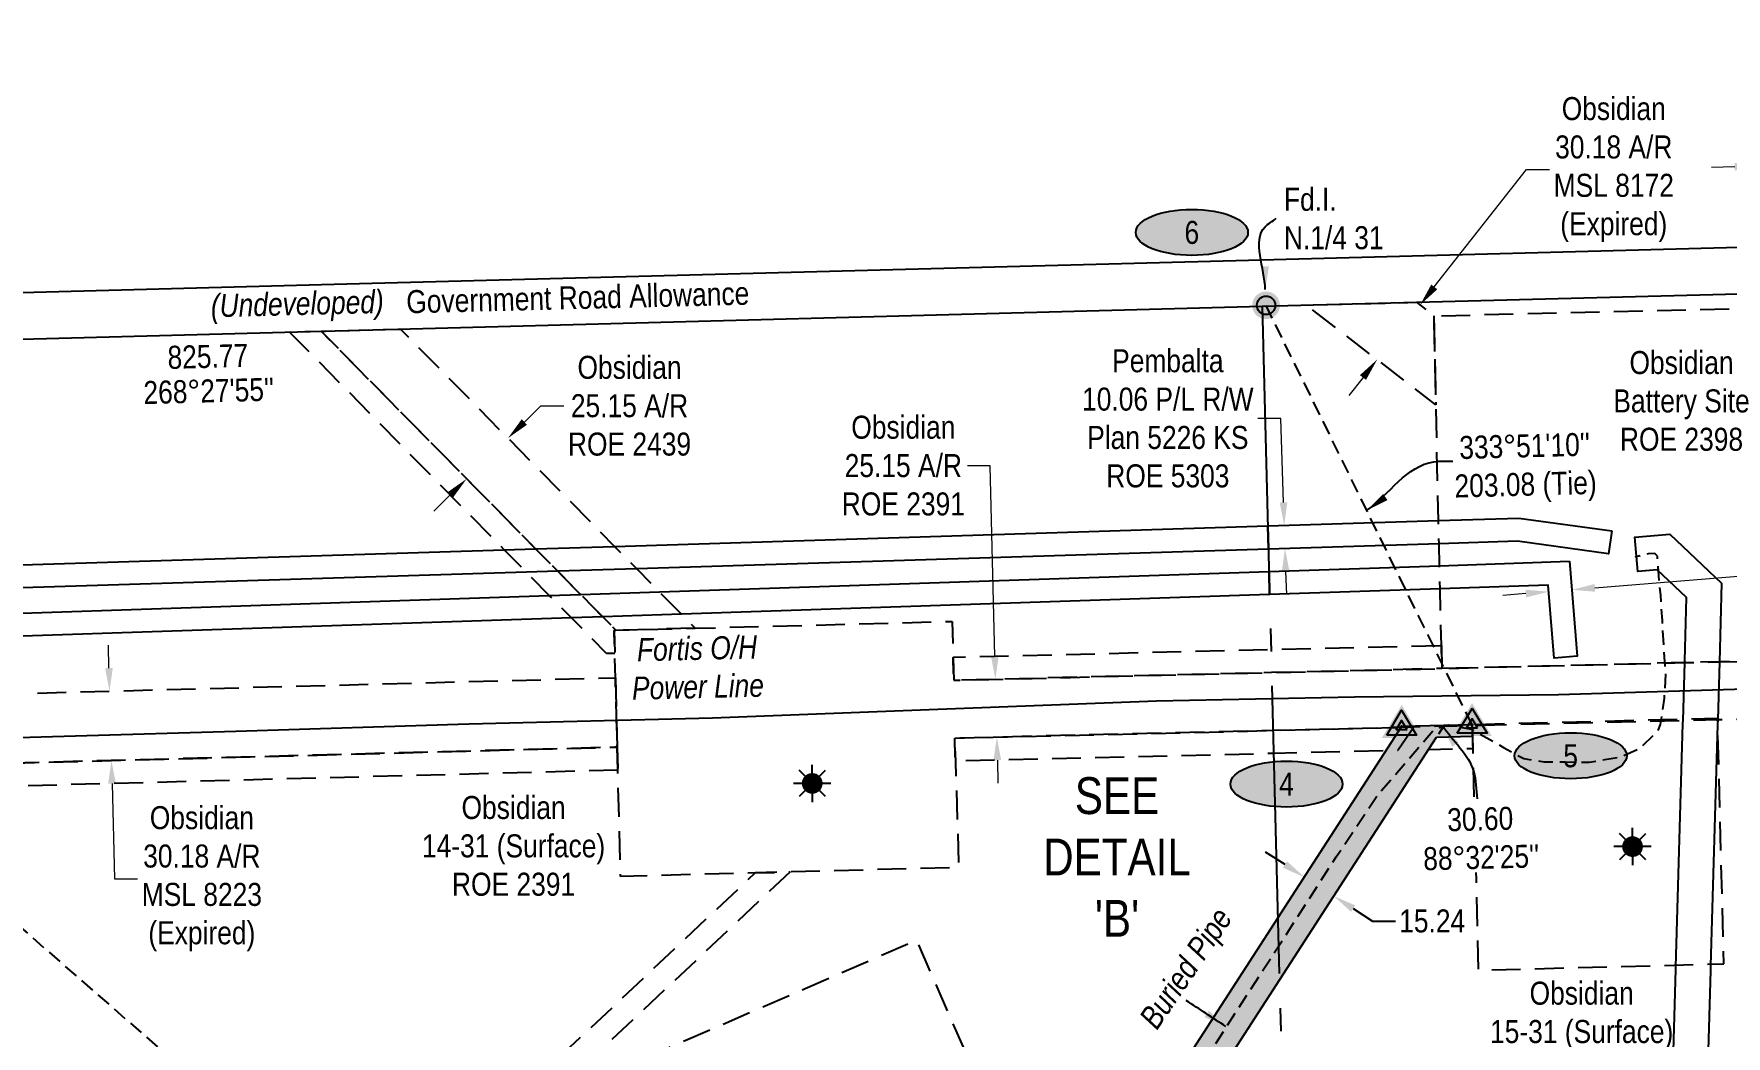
# Model space of a CAD drawing. Extents: x 622057 to 626005, y 5884179 to 5887549.
# Drawn here: x 622670 to 623405, y 5885217 to 5885653 of the extents above; entities that cross this region are included whole.
import ezdxf
from ezdxf.enums import TextEntityAlignment as Align

# ---------------------------------------------------------------- set-up
doc = ezdxf.new("R2010")
doc.units = 0
doc.header["$LTSCALE"] = 5
doc.header["$PDMODE"] = 3
doc.header["$PDSIZE"] = 0.5
for name, pattern in [('foc-ACCESSROAD', [3.75, 2.5, -1.25]), ('foc-FLOWLINE', [3.75, 2.5, -1.25]), ('foc-QUARTERLINE', [33, 25, -3, 2, -3]), ('foc-TIELINE', [1.875, 1.25, -0.625]), ('UG_PIPE', [1.875, 1.25, -0.625])]:
    doc.linetypes.add(name, pattern=pattern)
doc.layers.get('Defpoints').update_dxf_attribs({"color": 9})
for name, color, linetype in [('AS-PIPE-UG', 44, 'UG_PIPE'), ('AS-PIPE-UG-T', 44, 'Continuous'), ('AS-POWER', 104, 'foc-POWER'), ('C-AR', 13, 'foc-ACCESSROAD'), ('C-FLOWLINE', 13, 'foc-FLOWLINE'), ('C-RW', 13, 'Continuous'), ('C-WS', 13, 'foc-ACCESSROAD'), ('C-WS-S', 8, 'Continuous'), ('DETAIL-T', 7, 'Continuous'), ('F-EZE', 190, 'foc-FLOWLINE'), ('F-RW', 190, 'Continuous'), ('F-WS', 190, 'foc-ACCESSROAD'), ('L-BD', 7, 'Continuous'), ('L-MON', 1, 'Continuous'), ('L-ROAD-T', 7, 'Continuous'), ('L-SEC', 7, 'Continuous'), ('L-SECQ', 8, 'foc-QUARTERLINE'), ('L-TIE', 7, 'foc-TIELINE'), ('L-TIE-T', 7, 'Continuous'), ('P-ELEVATION', 7, 'Continuous'), ('P-PROPOSED', 10, 'Continuous'), ('P-PROPOSED-H', 21, 'Continuous'), ('P-TXT', 4, 'Continuous'), ('ROE', 35, 'Continuous')]:
    doc.layers.add(name, color=color, linetype=linetype)
for name, color, linetype, lineweight in [('C-AR-T', 13, 'Continuous', 9), ('C-FLOWLINE-T', 13, 'Continuous', 9), ('C-WS-T', 13, 'Continuous', 9), ('F-RW-T', 190, 'Continuous', 9), ('T-TEXT', 48, 'Continuous', 18)]:
    doc.layers.add(name, color=color, linetype=linetype, lineweight=lineweight)
doc.styles.add('80', font='ARIALN.TTF', dxfattribs={"height": 10})
doc.styles.add('80CG', font='ARIALN.TTF', dxfattribs={"height": 10})
doc.styles.add('80L', font='ARIALN.TTF', dxfattribs={"height": 10})
doc.styles.add('80LS', font='ARIALNI.TTF', dxfattribs={"height": 10})
doc.styles.add('foc-LtypeFont', font='ARIALN.TTF', dxfattribs={"height": 7.35})
doc.linetypes.add('foc-POWER', pattern='A,6,-1,["P",foc-LtypeFont,S=0.2,R=0,X=-0.625,Y=-0.75],-1.24,4', length=12.24)
doc.dimstyles.new('Compass 5 000', dxfattribs={"dimscale": 5, "dimtxt": 9, "dimasz": 2, "dimexe": 0.2, "dimexo": 0.0625, "dimgap": 0.5, "dimtad": 0, "dimtih": 1, "dimtoh": 1, "dimzin": 0, "dimdsep": 46, "dimtxsty": '80CG', "dimcen": 0.1, "dimse1": 1, "dimse2": 1, "dimclrd": 256, "dimclrt": 256, "dimaunit": 1, "dimadec": 4, "dimazin": 0, "dimtfac": 0.06, "dimtofl": 0, "dimtmove": 0, "dimatfit": 1, "dimfxl": 0.2, "dimtolj": 1, "dimtzin": 0, "dimlwd": -1, "dimarcsym": 0})

# ---------------------------------------------------------------- blocks, each defined once
blk = doc.blocks.new('*D470')
at = {"layer": 'C-AR-T', "transparency": 16777216}
for p, q in [((622702.7, 5885377.12), (622702.43, 5885387.12)), ((622704.03, 5885326.96), (622705.13, 5885285.63)), ((622705.13, 5885285.63), (622715.13, 5885285.63))]:
    blk.add_line(p, q, dxfattribs=at)
for points in [[(622704.36, 5885377.17), (622701.03, 5885377.08), (622702.96, 5885367.13)], [(622705.7, 5885327), (622702.36, 5885326.92), (622703.77, 5885336.96)]]:
    blk.add_solid(points, dxfattribs=at)
at = {"layer": 'Defpoints', "color": 0, "transparency": 16777216}
for p in [(622730.12, 5885367.85), (622703.77, 5885336.96), (622730.92, 5885337.68)]:
    blk.add_point(p, dxfattribs=at)
at = {"layer": 'C-AR-T', "transparency": 16777216, "insert": (622743.04, 5885285.63), "char_height": 10, "attachment_point": 5, "style": '80CG'}
blk.add_mtext('\\A1;Obsidian\\P30.18 A/R\\PMSL 8223\\P(Expired)', dxfattribs=at)
blk = doc.blocks.new('*D471')
at = {"layer": 'C-AR-T', "transparency": 16777216}
for p, q in [((622883.1, 5885484.04), (622890.22, 5885491.06)), ((622890.22, 5885491.06), (622900.22, 5885491.06)), ((622850.93, 5885452.35), (622843.8, 5885445.33))]:
    blk.add_line(p, q, dxfattribs=at)
for points in [[(622881.93, 5885485.23), (622884.27, 5885482.86), (622875.98, 5885477.03)], [(622849.76, 5885453.54), (622852.1, 5885451.16), (622858.05, 5885459.37)]]:
    blk.add_solid(points, dxfattribs=at)
at = {"layer": 'Defpoints', "color": 0, "transparency": 16777216}
for p in [(622873.83, 5885479.21), (622875.98, 5885477.03), (622855.9, 5885461.55)]:
    blk.add_point(p, dxfattribs=at)
at = {"layer": 'C-AR-T', "transparency": 16777216, "insert": (622928.77, 5885491.06), "char_height": 10, "attachment_point": 5, "style": '80CG'}
blk.add_mtext('\\A1;Obsidian\\P25.15 A/R\\PROE 2439', dxfattribs=at)
blk = doc.blocks.new('*D472')
at = {"layer": 'C-AR-T', "transparency": 16777216}
for p, q in [((623085.44, 5885465.05), (623075.44, 5885465.05)), ((623087.43, 5885382.27), (623085.44, 5885465.05)), ((623088.52, 5885337.12), (623088.76, 5885327.13))]:
    blk.add_line(p, q, dxfattribs=at)
for points in [[(623089.1, 5885382.31), (623085.76, 5885382.23), (623087.67, 5885372.28)], [(623090.18, 5885337.16), (623086.85, 5885337.08), (623088.28, 5885347.12)]]:
    blk.add_solid(points, dxfattribs=at)
at = {"layer": 'Defpoints', "color": 0, "transparency": 16777216}
for p in [(623092.58, 5885372.39), (623088.28, 5885347.12), (623093.18, 5885347.24)]:
    blk.add_point(p, dxfattribs=at)
at = {"layer": 'C-AR-T', "transparency": 16777216, "insert": (623047.69, 5885465.05), "char_height": 10, "attachment_point": 5, "style": '80CG', "bg_fill": 3, "box_fill_scale": 1.1, "bg_fill_color": 256, "bg_fill_true_color": 13158600, "bg_fill_transparency": 0}
blk.add_mtext('\\A1;Obsidian\\P25.15 A/R\\PROE 2391', dxfattribs=at)
blk = doc.blocks.new('*D474')
at = {"layer": 'C-AR-T', "transparency": 16777216}
for p, q in [((623278.28, 5885542.74), (623318.35, 5885593.71)), ((623318.35, 5885593.71), (623328.35, 5885593.71)), ((623247.33, 5885503.37), (623241.14, 5885495.51))]:
    blk.add_line(p, q, dxfattribs=at)
for points in [[(623276.97, 5885543.77), (623279.59, 5885541.71), (623272.1, 5885534.88)], [(623246.01, 5885504.4), (623248.64, 5885502.34), (623253.51, 5885511.23)]]:
    blk.add_solid(points, dxfattribs=at)
at = {"layer": 'Defpoints', "color": 0, "transparency": 16777216}
for p in [(623272.1, 5885534.88), (623276.74, 5885531.23), (623258.15, 5885507.58)]:
    blk.add_point(p, dxfattribs=at)
at = {"layer": 'C-AR-T', "transparency": 16777216, "insert": (623356.23, 5885593.71), "char_height": 10, "attachment_point": 5, "style": '80CG'}
blk.add_mtext('\\A1;Obsidian\\P30.18 A/R\\PMSL 8172\\P(Expired)', dxfattribs=at)
blk = doc.blocks.new('*D477')
at = {"layer": 'C-FLOWLINE-T', "transparency": 16777216}
for p, q in [((623408.74, 5885594.96), (623398.74, 5885594.69)), ((623438.79, 5885595.77), (623448.79, 5885596.04))]:
    blk.add_line(p, q, dxfattribs=at)
for points in [[(623408.69, 5885596.62), (623408.78, 5885593.29), (623418.73, 5885595.23)], [(623438.75, 5885597.43), (623438.84, 5885594.1), (623428.8, 5885595.5)]]:
    blk.add_solid(points, dxfattribs=at)
at = {"layer": 'Defpoints', "color": 0, "transparency": 16777216}
for p in [(623418.79, 5885593.22), (623428.8, 5885595.5), (623428.85, 5885593.49)]:
    blk.add_point(p, dxfattribs=at)
at = {"layer": 'C-FLOWLINE-T', "transparency": 16777216, "insert": (623503.79, 5885596.04), "char_height": 10, "attachment_point": 5, "style": '80CG'}
blk.add_mtext('\\A1;Obsidian\\P10.06 Flow Line R/W\\PPLA 3936', dxfattribs=at)
blk = doc.blocks.new('*D485')
at = {"layer": 'Defpoints', "color": 0, "transparency": 16777216}
for p in [(623175.23, 5885437.93), (623175.55, 5885427.89), (622652.77, 5885421.6)]:
    blk.add_point(p, dxfattribs=at)
at = {"layer": 'F-RW-T', "transparency": 16777216}
for p, q in [((622651.51, 5885462.02), (622641.51, 5885462.02)), ((622652.46, 5885431.6), (622651.51, 5885462.02)), ((622653.4, 5885401.57), (622653.71, 5885391.57))]:
    blk.add_line(p, q, dxfattribs=at)
for points in [[(622654.13, 5885431.65), (622650.79, 5885431.55), (622652.77, 5885421.6)], [(622655.06, 5885401.62), (622651.73, 5885401.52), (622653.09, 5885411.56)]]:
    blk.add_solid(points, dxfattribs=at)
at = {"layer": 'F-RW-T', "transparency": 16777216, "insert": (622602.42, 5885462.02), "char_height": 10, "attachment_point": 5, "style": '80CG'}
blk.add_mtext('\\A1;Pembalta\\P10.06 P/L R/W\\PPlan 5226 KS\\PROE 5299', dxfattribs=at)
blk = doc.blocks.new('*D493')
at = {"layer": 'Defpoints', "color": 0, "transparency": 16777216}
for p in [(623338.02, 5885411.15), (623328.8, 5885400.66), (623338.81, 5885401.48)]:
    blk.add_point(p, dxfattribs=at)
at = {"layer": 'F-RW-T', "transparency": 16777216}
for p, q in [((623347.99, 5885411.96), (623471.55, 5885422.11)), ((623318.04, 5885409.5), (623308.08, 5885408.69))]:
    blk.add_line(p, q, dxfattribs=at)
for points in [[(623347.85, 5885413.63), (623348.12, 5885410.3), (623338.02, 5885411.15)], [(623317.91, 5885411.17), (623318.18, 5885407.84), (623328.01, 5885410.32)]]:
    blk.add_solid(points, dxfattribs=at)
at = {"layer": 'F-RW-T', "transparency": 16777216, "insert": (623510.64, 5885422.11), "char_height": 10, "attachment_point": 5, "style": '80CG', "bg_fill": 3, "box_fill_scale": 1.1, "bg_fill_color": 256, "bg_fill_true_color": 13158600, "bg_fill_transparency": 0}
blk.add_mtext('\\A1;Pembina\\P10.06 P/L R/W\\PPlan 1639 KS\\PROE 2434', dxfattribs=at)
blk = doc.blocks.new('*D494')
at = {"layer": 'Defpoints', "color": 0, "transparency": 16777216}
for p in [(623213.11, 5885439.12), (623245.09, 5885440.12), (623245.41, 5885430.07)]:
    blk.add_point(p, dxfattribs=at)
at = {"layer": 'F-RW-T', "transparency": 16777216}
for p, q in [((623211.66, 5885485.59), (623201.66, 5885485.59)), ((623212.8, 5885449.11), (623211.66, 5885485.59)), ((623213.73, 5885419.07), (623214.05, 5885409.08))]:
    blk.add_line(p, q, dxfattribs=at)
for points in [[(623214.46, 5885449.17), (623211.13, 5885449.06), (623213.11, 5885439.12)], [(623215.4, 5885419.12), (623212.07, 5885419.02), (623213.42, 5885429.07)]]:
    blk.add_solid(points, dxfattribs=at)
at = {"layer": 'F-RW-T', "transparency": 16777216, "insert": (623162.57, 5885485.59), "char_height": 10, "attachment_point": 5, "style": '80CG'}
blk.add_mtext('\\A1;Pembalta\\P10.06 P/L R/W\\PPlan 5226 KS\\PROE 5303', dxfattribs=at)
blk = doc.blocks.new('GAS')
h = blk.add_hatch(color=255)
h.dxf.hatch_style = 1
edge = h.paths.add_edge_path()
edge.add_arc((0, 0), 0.9, 0, 360)
for p, q in [((0, 0.81), (0, 1.62)), ((-0.81, 0), (-1.62, 0)), ((-0.57, 0.57), (-1.14, 1.14)), ((0.57, 0.57), (1.14, 1.14)), ((1.62, 0), (0.81, 0)), ((-0.57, -0.57), (-1.14, -1.14)), ((0, -0.81), (0, -1.62)), ((1.14, -1.14), (0.57, -0.57))]:
    blk.add_line(p, q)
blk.add_circle((0, 0), 0.8)
blk = doc.blocks.new('fdia')
at = {"color": 255, "const_width": 1}
blk.add_lwpolyline([(-0.5, 0, 1), (0.5, 0, 1)], format="xyb", close=True, dxfattribs=at)
blk = doc.blocks.new('Fdiaa')
blk.add_blockref('fdia', (0, 0))
blk = doc.blocks.new('fdib')
at = {"color": 1, "const_width": 1.6}
blk.add_lwpolyline([(-0.4, 0, 1), (0.4, 0, 1)], format="xyb", close=True, dxfattribs=at)
at = {"color": 1}
blk.add_circle((0, 0), 0.8, dxfattribs=at)
blk = doc.blocks.new('Fdibb')
blk.add_blockref('fdib', (0, 0))
blk = doc.blocks.new('fdicc')
for name in ['Fdibb', 'Fdiaa']:
    blk.add_blockref(name, (0, 0))
blk = doc.blocks.new('FDI')
blk.add_blockref('fdicc', (0, 0))
blk = doc.blocks.new('TRIA')
blk.add_hatch(color=255).paths.add_polyline_path([(-0.04, 1.52), (-1.47, -0.87), (1.39, -0.87)])
blk = doc.blocks.new('Hybrid_EC')
at = {"color": 251}
for points in [[(-1.3, -0.74), (0, 1.42), (1.3, -0.74)], [(0.47, -0.26), (0, 0.53), (-0.47, -0.26)]]:
    blk.add_lwpolyline(points, close=True, dxfattribs=at)
at = {"layer": 'Defpoints'}
blk.add_circle((0, 0), 0.05, dxfattribs=at)
at = {"xscale": 1.2, "yscale": 1.2, "zscale": 1.2}
blk.add_blockref('TRIA', (0.05, 0.06), dxfattribs=at)
blk = doc.blocks.new('we')
at = {"layer": 'P-ELEVATION'}
h = blk.add_hatch(color=111, dxfattribs=at)
h.dxf.hatch_style = 1
edge = h.paths.add_edge_path()
edge.add_ellipse((0, 0), major_axis=(-24.38, 0), ratio=0.410256, start_angle=0, end_angle=360)
at = {"layer": 'P-ELEVATION', "color": 7, "flags": 128}
blk.add_lwpolyline([(0, 0, 12.5, 0, 0), (-12.42, -6.43, 0, 0, 0)], format="xyseb", dxfattribs=at)
at = {"layer": 'P-ELEVATION', "color": 7}
blk.add_ellipse((0, 0), major_axis=(-24.38, 0), ratio=0.410256, dxfattribs=at)
at = {"layer": 'P-ELEVATION', "style": '80'}
blk.add_attdef('ELEVATION', text='', height=10, dxfattribs=at).set_placement((0, 0), align=Align.MIDDLE_CENTER)
blk = doc.blocks.new('*D501')
at = {"layer": 'Defpoints', "color": 0, "transparency": 16777216}
for p in [(623219.23, 5885282.28), (623232.02, 5885274.01), (623234.65, 5885278.06)]:
    blk.add_point(p, dxfattribs=at)
at = {"layer": 'P-TXT', "transparency": 16777216}
for p, q in [((623213.45, 5885291.76), (623205.05, 5885297.19)), ((623243.05, 5885272.64), (623251.44, 5885267.21)), ((623251.44, 5885267.21), (623261.44, 5885267.21))]:
    blk.add_line(p, q, dxfattribs=at)
for points in [[(623214.36, 5885293.16), (623212.55, 5885290.36), (623221.85, 5885286.33)], [(623243.95, 5885274.04), (623242.14, 5885271.24), (623234.65, 5885278.06)]]:
    blk.add_solid(points, dxfattribs=at)
at = {"layer": 'P-TXT', "transparency": 16777216, "insert": (623277.38, 5885267.21), "char_height": 10, "attachment_point": 5, "style": '80CG'}
blk.add_mtext('\\A1;15.24', dxfattribs=at)

msp = doc.modelspace()

# ---------------------------------------------------------------- hatches: boundary and pattern name
at = {"layer": 'P-PROPOSED-H'}
h = msp.add_hatch(color=256, dxfattribs=at)
h.dxf.hatch_style = 1
h.paths.add_polyline_path([(623279.27, 5885347.112), (623294.823, 5885347.508), (623294.695, 5885352.506), (623264.114, 5885351.727), (623040.001, 5885004.957), (623058.444, 5885005.427)])

# ---------------------------------------------------------------- linework, layer by layer
at = {"layer": 'AS-PIPE-UG', "flags": 128}
msp.add_lwpolyline([(623018.482, 5884952.606), (623020.231, 5884956.267), (623024.879, 5884963.032), (623031.427, 5884975.017), (623042.771, 5884996.02), (623054.143, 5885014.695), (623072.64, 5885040.136), (623091.352, 5885065.872), (623111.431, 5885097.474), (623138.495, 5885141.139), (623165.448, 5885186.126), (623184.956, 5885216.518), (623213.041, 5885259.968), (623235.714, 5885295.109), (623253.574, 5885321.839), (623278.237, 5885350.51), (623284.467, 5885352.486), (623294.373, 5885350.597), (623308.378, 5885342.689), (623317.108, 5885337.795), (623325.811, 5885336.435), (623335.293, 5885336.384), (623345.532, 5885336.207), (623359.523, 5885338.653), (623367.526, 5885342.234), (623375.321, 5885349.629), (623376.584, 5885352.589), (623378.221, 5885364.033), (623378.842, 5885374.495), (623378.01, 5885386.742), (623377.349, 5885397.85), (623376.625, 5885408.883), (623375.767, 5885417.272), (623375.316, 5885423.203), (623375.168, 5885425.806), (623374.089, 5885426.934), (623371.187, 5885426.744), (623365.563, 5885425.369)], dxfattribs=at)
at = {"layer": 'AS-POWER', "flags": 128}
msp.add_lwpolyline([(622596.161, 5885306.345), (622618.36, 5885345.734), (622757.87, 5885349.724), (622858.986, 5885352.967), (622964.815, 5885355.46), (623055.166, 5885358.952), (623157.574, 5885362.956), (623243.62, 5885364.688), (623332.297, 5885365.713), (623432.6, 5885368.706), (623447.311, 5885368.955)], dxfattribs=at)
at = {"layer": 'C-AR', "flags": 128}
for points in [[(623278.105, 5885530.158), (623278.99, 5885491.52), (623222.8, 5885534.826), (623270.568, 5885536.084), (623278.105, 5885530.158)], [(622957.322, 5885394.457), (622922.898, 5885393.542), (622917.138, 5885399.389), (622907.541, 5885409.131), (622897.622, 5885419.2), (622888.008, 5885428.959), (622810.839, 5885507.293), (622794.857, 5885523.509), (622829.286, 5885524.419), (622922.279, 5885430.028), (622931.893, 5885420.269), (622941.738, 5885410.275), (622951.335, 5885400.535), (622957.322, 5885394.457)]]:
    msp.add_lwpolyline(points, close=True, dxfattribs=at)
at = {"layer": 'C-FLOWLINE', "flags": 128}
msp.add_lwpolyline([(623281.385, 5885387.014), (623281.616, 5885376.946), (623207.643, 5885375.164), (623069.62, 5885371.841), (623069.353, 5885381.903), (623207.386, 5885385.23), (623281.385, 5885387.014)], close=True, dxfattribs=at)
at = {"layer": 'C-RW'}
msp.add_lwpolyline([(623376.072, 5884998.201), (623383.218, 5885246.227), (623383.25, 5885247.32), (623386.297, 5885353.085), (623386.332, 5885354.3), (623387.058, 5885379.486), (623387.08, 5885380.27), (623387.873, 5885407.77), (623375.128, 5885419.778), (623366.64, 5885419.026), (623365.316, 5885433.977), (623380.516, 5885435.323), (623403.07, 5885414.073), (623402.083, 5885379.847), (623401.358, 5885354.662), (623401.3, 5885352.653), (623398.276, 5885247.72), (623398.221, 5885245.793), (623391.073, 5884997.748)], dxfattribs=at)
at = {"layer": 'C-WS', "flags": 128}
for points in [[(623433.612, 5885390.6), (623433.833, 5885380.613), (623402.083, 5885379.847), (623387.058, 5885379.486), (623281.616, 5885376.946), (623281.385, 5885387.014), (623280.822, 5885411.573), (623280.592, 5885421.626), (623280.373, 5885431.157), (623280.143, 5885441.21), (623278.99, 5885491.52), (623278.105, 5885530.158), (623420.398, 5885533.586), (623430.455, 5885533.828), (623433.612, 5885390.6)], [(623433.833, 5885380.613), (623434.415, 5885355.458), (623406.064, 5885354.775), (623401.358, 5885354.662), (623386.332, 5885354.3), (623299.415, 5885352.207), (623288.08, 5885351.934), (623269.367, 5885351.483), (623208.286, 5885350.012), (623069.992, 5885346.681), (623070.311, 5885336.68), (623071.781, 5885290.508), (622998.503, 5885288.563), (622983.392, 5885288.162), (622924.922, 5885286.609), (622923.696, 5885332.787), (622923.43, 5885342.789), (622922.629, 5885372.958), (622922.348, 5885383.518), (622922.082, 5885393.521), (622922.898, 5885393.542), (622957.322, 5885394.457), (623068.942, 5885397.42), (623069.353, 5885381.903), (623069.62, 5885371.841), (623207.643, 5885375.164), (623281.616, 5885376.946), (623387.058, 5885379.486), (623402.083, 5885379.847), (623433.833, 5885380.613)], [(622922.629, 5885372.958), (622923.43, 5885342.789), (622626.965, 5885334.916), (622627.231, 5885324.914), (622628.834, 5885264.533), (622522.191, 5885261.701), (622519.36, 5885368.344), (622626.002, 5885371.175), (622626.164, 5885365.086), (622922.629, 5885372.958)], [(623294.695, 5885352.506), (623297.411, 5885245.899), (623404.019, 5885248.615), (623401.303, 5885355.222)], [(622998.503, 5885288.563), (622671.139, 5884980.382), (622676.84, 5884980.526), (622679.04, 5884893.923), (622679.678, 5884868.766), (622679.932, 5884858.763), (622680.069, 5884853.392), (622560.336, 5884850.351), (622546.472, 5884834.964), (622452.258, 5884730.402), (622442.497, 5884719.569), (622433.343, 5884709.417), (622419.148, 5884693.658), (622418.757, 5884709.035), (622418.233, 5884729.699), (622441.524, 5884755.584), (622451.284, 5884766.432), (622522.198, 5884845.249), (622532.68, 5884856.9), (622552.212, 5884878.609), (622549.706, 5884977.299), (622656.047, 5884979.999), (622983.392, 5885288.162), (622998.503, 5885288.563)]]:
    msp.add_lwpolyline(points, close=True, dxfattribs=at)
at = {"layer": 'F-EZE', "flags": 128}
for points in [[(622922.348, 5885383.518), (622918.819, 5885383.425), (622903.54, 5885398.934), (622893.943, 5885408.675), (622883.996, 5885418.773), (622874.382, 5885428.533), (622803.711, 5885500.27), (622781.168, 5885523.148), (622794.857, 5885523.509), (622810.839, 5885507.293), (622888.008, 5885428.959), (622897.622, 5885419.2), (622907.541, 5885409.131), (622917.138, 5885399.389), (622922.898, 5885393.542), (622922.082, 5885393.521), (622922.348, 5885383.518)], [(623269.367, 5885351.483), (623262.488, 5885341.309), (623208.541, 5885340.01), (623070.311, 5885336.68), (623069.992, 5885346.681), (623208.286, 5885350.012), (623269.367, 5885351.483)], [(623294.706, 5885352.093), (623294.961, 5885342.091), (623275.726, 5885341.627), (623282.557, 5885352.197), (623294.706, 5885352.093)], [(622923.696, 5885332.787), (622627.231, 5885324.914), (622626.965, 5885334.916), (622923.43, 5885342.789), (622923.696, 5885332.787)]]:
    msp.add_lwpolyline(points, close=True, dxfattribs=at)
at = {"layer": 'F-RW', "flags": 128}
for points in [[(623355.33, 5885436.71), (623353.946, 5885426.75), (623314.468, 5885432.222), (623280.373, 5885431.157), (623206.271, 5885428.845), (623206.014, 5885438.897), (623280.143, 5885441.21), (623315.01, 5885442.299), (623355.33, 5885436.71)], [(622426.963, 5885315.757), (622404.012, 5885289.762), (622403.636, 5885304.597), (622426.548, 5885330.574), (622436.282, 5885341.756), (622450.585, 5885358.201), (622473.518, 5885384.557), (622482.574, 5885394.923), (622501.771, 5885416.916), (622874.382, 5885428.533), (622888.008, 5885428.958), (622922.279, 5885430.028), (623206.013, 5885438.896), (623206.27, 5885428.845), (622931.893, 5885420.269), (622897.623, 5885419.199), (622883.996, 5885418.773), (622506.467, 5885407.003), (622496.315, 5885395.384), (622487.26, 5885385.017), (622450.968, 5885343.33), (622436.699, 5885326.936), (622426.963, 5885315.757)], [(623337.005, 5885423.514), (623340.392, 5885382.282), (623330.381, 5885381.451), (623327.776, 5885413.144), (623280.822, 5885411.573), (623206.776, 5885409.095), (623206.519, 5885419.147), (623280.592, 5885421.626), (623337.005, 5885423.514)]]:
    msp.add_lwpolyline(points, close=True, dxfattribs=at)
msp.add_lwpolyline([(622496.315, 5885395.384), (622893.943, 5885408.676), (622907.541, 5885409.131), (622941.738, 5885410.275), (623206.518, 5885419.147), (623206.775, 5885409.095), (622951.335, 5885400.535), (622917.138, 5885399.389), (622903.541, 5885398.934), (622487.26, 5885385.017)], dxfattribs=at)
at = {"layer": 'F-WS', "flags": 128}
msp.add_lwpolyline([(623071.297, 5885133.751), (623091.149, 5885087.931), (623098.338, 5885071.343), (623129.672, 5884999.017), (623148.593, 5884906.387), (623128.279, 5884905.848), (623110.484, 5884992.962), (623085.132, 5885051.808), (623082.691, 5885057.473), (623077.946, 5885068.404), (623052.273, 5885127.531), (622991.102, 5885100.969), (622943.28, 5885211.106), (623053.416, 5885258.926), (623101.238, 5885148.79), (623098.078, 5885147.418), (623088.905, 5885143.435), (623079.595, 5885139.393), (623070.554, 5885135.467), (623071.297, 5885133.751)], close=True, dxfattribs=at)
at = {"layer": 'L-SEC'}
for p, q in [((623605.707, 5885565.055), (623203.083, 5885554.424)), ((623203.083, 5885554.424), (622800.458, 5885543.792)), ((622800.458, 5885543.792), (622397.833, 5885533.159)), ((623203.575, 5885534.32), (623606.191, 5885544.951)), ((622800.959, 5885523.688), (623203.575, 5885534.32)), ((622398.343, 5885513.056), (622800.959, 5885523.688))]:
    msp.add_line(p, q, dxfattribs=at)
at = {"layer": 'L-SECQ'}
msp.add_line((623203.575, 5885534.32), (623223.359, 5884760.231), dxfattribs=at)
at = {"layer": 'L-TIE'}
msp.add_line((622380.048, 5885512.638), (622963.853, 5885003.017), dxfattribs=at)
at = {"layer": 'P-PROPOSED'}
msp.add_lwpolyline([(623279.27, 5885347.112), (623294.823, 5885347.508), (623294.695, 5885352.506), (623264.114, 5885351.727), (623040.001, 5885004.957), (623058.444, 5885005.427), (623279.27, 5885347.112)], close=True, dxfattribs=at)
at = {"layer": 'ROE', "flags": 128}
msp.add_lwpolyline([(622496.315, 5885395.384), (622893.943, 5885408.676), (622907.541, 5885409.131), (622941.738, 5885410.275), (623206.518, 5885419.147), (623206.775, 5885409.095), (622951.335, 5885400.535), (622917.138, 5885399.389), (622903.541, 5885398.934), (622487.26, 5885385.017)], dxfattribs=at)

# ---------------------------------------------------------------- block references
at = {"layer": 'C-WS-S', "color": 4, "xscale": 5.00000000000002, "yscale": 5.00000000000002, "zscale": 5.00000000000002}
msp.add_blockref('GAS', (623364.407, 5885299.561), dxfattribs=at)
at = {"layer": 'L-BD', "color": 4, "xscale": 0.99964465, "yscale": 0.99964465, "zscale": 0.99964465}
for p, values in [((623172.993, 5885566.425), {'ELEVATION': '6'}), ((623337.518, 5885339.038), {'ELEVATION': '5'}), ((623214.103, 5885326.734), {'ELEVATION': '4'})]:
    msp.add_blockref('we', p, dxfattribs=at).add_auto_attribs(values)
at = {"layer": 'L-MON', "xscale": 5.000000000000025, "yscale": 5.000000000000025, "zscale": 5.000000000000025}
msp.add_blockref('FDI', (623205.233, 5885534.738), dxfattribs=at)
at = {"layer": 'L-MON', "color": 4, "xscale": 4.998223250000004, "yscale": 4.998223250000004, "zscale": 4.998223250000004}
for p in [(623294.695, 5885352.506), (623264.114, 5885351.727)]:
    msp.add_blockref('Hybrid_EC', p, dxfattribs=at)

# ---------------------------------------------------------------- texts
at = {"layer": 'AS-PIPE-UG-T', "insert": (623149.138, 5885224.477), "char_height": 10, "attachment_point": 1, "rotation": 55.933292, "style": '80L'}
msp.add_mtext_dynamic_manual_height_columns('\\pi0.74159;{\\fArial Narrow|b0|i1|c0|p34;Buried Pipe}', width=59.9211, gutter_width=50, heights=[0], dxfattribs=at)
at = {"layer": 'AS-POWER', "insert": (622958.287, 5885377.303), "char_height": 10, "width": 57.1191, "attachment_point": 5, "rotation": 1.349949, "style": '80CG'}
msp.add_mtext('\\A1;{\\fArial Narrow|b0|i1|c0|p34;Fortis O/H\\PPower Line}', dxfattribs=at)
at = {"layer": 'C-WS-T', "char_height": 10, "width": 78.99495, "attachment_point": 5, "style": '80CG'}
for s, insert in [('\\A1;Obsidian\\PBattery Site\\PROE 2398', (623385.658, 5885493.144)), ('\\A1;Obsidian\\P14-31 (Surface)\\PROE 2391', (622878.418, 5885299.825)), ('\\A1;Obsidian\\P15-31 (Surface)\\PMSL 8166\\P(Expired)', (623342.285, 5885209.378))]:
    msp.add_mtext(s, dxfattribs=dict(at, insert=insert))
at = {"layer": 'DETAIL-T', "color": 3, "insert": (623140.492, 5885295.053), "char_height": 15.9943, "width": 63.61351, "attachment_point": 5, "style": '80CG'}
msp.add_mtext("SEE\\PDETAIL\\P'B'", dxfattribs=at)
at = {"layer": 'L-BD', "style": '80L'}
for s, height, p in [('825.77', 9.9964, (622745.638, 5885512.558)), ("268°27'55''", 9.99645, (622746.039, 5885497.569))]:
    msp.add_text(s, height=height, rotation=1.5341, dxfattribs=at).set_placement(p, align=Align.MIDDLE)
at = {"layer": 'L-MON', "insert": (623212.978, 5885585.794), "char_height": 9.9964, "attachment_point": 1, "style": '80L'}
msp.add_mtext_dynamic_manual_height_columns('Fd.I.\\PN.1/4 31', width=42.86262, gutter_width=50, heights=[0], dxfattribs=at)
at = {"layer": 'L-ROAD-T', "style": '80L'}
msp.add_text('Government Road Allowance', height=10, rotation=1.45442, dxfattribs=at).set_placement((622906.291, 5885538.143), align=Align.MIDDLE_CENTER)
at = {"layer": 'T-TEXT', "style": '80LS'}
msp.add_text('(Undeveloped)', height=10, rotation=1.45442, dxfattribs=at).set_placement((622784.478, 5885535.497), align=Align.MIDDLE_CENTER)

# ---------------------------------------------------------------- dimensions: what is measured, and where the dimension line sits
at = {"layer": 'C-AR-T'}
for base, p1, p2, angle, text, picture, middle in [((623272.099, 5885534.88), (623258.148, 5885507.583), (623276.741, 5885531.231), 51.82339, 'Obsidian\\P30.18 A/R\\PMSL 8172\\P(Expired)', '*D474', (623356.235, 5885593.707)), ((622703.765, 5885336.956), (622730.12, 5885367.846), (622730.921, 5885337.677), 271.521165, 'Obsidian\\P30.18 A/R\\PMSL 8223\\P(Expired)', '*D470', (622743.041, 5885285.627))]:
    dim = msp.add_linear_dim(base=base, p1=p1, p2=p2, angle=angle, text=text, dimstyle='Compass 5 000', dxfattribs=at)
    dim.commit()
    dim.dimension.update_dxf_attribs({"geometry": picture, "text_midpoint": middle, "dimtype": 161})
dim = msp.add_aligned_dim(p1=(622855.904, 5885461.547), p2=(622873.829, 5885479.207), distance=-3.06, text='Obsidian\\P25.15 A/R\\PROE 2439', dimstyle='Compass 5 000', dxfattribs=at)
dim.commit()
dim.dimension.update_dxf_attribs({"geometry": '*D471', "text_midpoint": (622928.771, 5885491.063)})
at = {"layer": 'C-FLOWLINE-T'}
dim = msp.add_aligned_dim(p1=(623418.788, 5885593.221), p2=(623428.851, 5885593.493), distance=2.005, text='Obsidian\\P10.06 Flow Line R/W\\PPLA 3936', dimstyle='Compass 5 000', dxfattribs=at)
dim.commit()
dim.dimension.update_dxf_attribs({"geometry": '*D477', "text_midpoint": (623503.789, 5885596.036)})
at = {"layer": 'F-RW-T'}
dim = msp.add_linear_dim(base=(623213.108, 5885439.119), p1=(623245.408, 5885430.066), p2=(623245.094, 5885440.117), angle=91.787451, text='Pembalta\\P10.06 P/L R/W\\PPlan 5226 KS\\PROE 5303', dimstyle='Compass 5 000', dxfattribs=at)
dim.commit()
dim.dimension.update_dxf_attribs({"geometry": '*D494', "text_midpoint": (623162.572, 5885485.585), "dimtype": 161})

# ---------------------------------------------------------------- leaders
at = {"layer": 'AS-PIPE-UG-T', "path_type": 1}
msp.add_leader([(623187.797, 5885221.368), (623170.595, 5885232.714)], dimstyle='Compass 5 000', override={"dimgap": 0.5, "dimtad": 0}, dxfattribs=at)
at = {"layer": 'L-MON', "path_type": 1}
msp.add_leader([(623204.831, 5885541.641), (623204.831, 5885568.913), (623209.682, 5885572.549)], dimstyle='Compass 5 000', override={"dimgap": 0.5, "dimtad": 0}, dxfattribs=at)

# ---------------------------------------------------------------- next in the draw order: texts
at = {"layer": 'L-BD', "insert": (623298.108, 5885316.559), "char_height": 9.99645, "width": 50.62816, "attachment_point": 2, "rotation": 1.4593, "style": '80L', "bg_fill": 3, "box_fill_scale": 1.15, "bg_fill_color": 256, "bg_fill_true_color": 256, "bg_fill_transparency": 0}
msp.add_mtext("30.60 88°32'25''", dxfattribs=at)
at = {"layer": 'L-TIE-T', "insert": (623317.366, 5885478.676), "char_height": 9.99645, "width": 69.00348, "attachment_point": 2, "rotation": 1.512502, "style": '80L', "bg_fill": 3, "box_fill_scale": 1, "bg_fill_color": 256, "bg_fill_transparency": 0}
msp.add_mtext("333°51'10'' 203.08 (Tie)", dxfattribs=at)

# ---------------------------------------------------------------- next in the draw order: dimensions: what is measured, and where the dimension line sits
at = {"layer": 'C-AR-T'}
dim = msp.add_linear_dim(base=(623088.277, 5885347.121), p1=(623092.578, 5885372.393), p2=(623093.184, 5885347.24), angle=271.379852, text='Obsidian\\P25.15 A/R\\PROE 2391', dimstyle='Compass 5 000', override={"dimtfill": 1}, dxfattribs=at)
dim.commit()
dim.dimension.update_dxf_attribs({"geometry": '*D472', "text_midpoint": (623047.691, 5885465.051), "dimtype": 161})

# ---------------------------------------------------------------- next in the draw order: linework, layer by layer
at = {"layer": 'L-TIE'}
msp.add_line((623294.695, 5885352.506), (623205.233, 5885534.738), dxfattribs=at)

# ---------------------------------------------------------------- next in the draw order: block references
at = {"layer": 'C-WS-S', "color": 4, "xscale": 5.00000000000002, "yscale": 5.00000000000002, "zscale": 5.00000000000002}
msp.add_blockref('GAS', (623008.145, 5885327.026), dxfattribs=at)

# ---------------------------------------------------------------- next in the draw order: dimensions: what is measured, and where the dimension line sits
at = {"layer": 'F-RW-T'}
dim = msp.add_linear_dim(base=(622652.772, 5885421.605), p1=(623175.546, 5885427.894), p2=(623175.232, 5885437.934), angle=91.79023, text='Pembalta\\P10.06 P/L R/W\\PPlan 5226 KS\\PROE 5299', dimstyle='Compass 5 000', dxfattribs=at)
dim.commit()
dim.dimension.update_dxf_attribs({"geometry": '*D485', "text_midpoint": (622602.423, 5885462.016), "dimtype": 161})
dim = msp.add_linear_dim(base=(623338.021, 5885411.146), p1=(623328.803, 5885400.658), p2=(623338.815, 5885401.481), angle=4.695992, text='Pembina\\P10.06 P/L R/W\\PPlan 1639 KS\\PROE 2434', dimstyle='Compass 5 000', override={"dimtfill": 1}, dxfattribs=at)
dim.commit()
dim.dimension.update_dxf_attribs({"geometry": '*D493', "text_midpoint": (623510.637, 5885422.114), "dimtype": 161})
at = {"layer": 'P-TXT'}
dim = msp.add_aligned_dim(p1=(623219.228, 5885282.276), p2=(623232.023, 5885274.006), distance=4.832, text='15.24', dimstyle='Compass 5 000', dxfattribs=at)
dim.commit()
dim.dimension.update_dxf_attribs({"geometry": '*D501', "text_midpoint": (623277.382, 5885267.209)})

# ---------------------------------------------------------------- next in the draw order: leaders
at = {"layer": 'L-BD', "path_type": 1}
msp.add_leader([(623281.81, 5885352.152), (623295.346, 5885332.284), (623296.931, 5885320.339)], dimstyle='Compass 5 000', override={"dimgap": 0.5, "dimtad": 0}, dxfattribs=at)
at = {"layer": 'L-TIE-T', "path_type": 1}
msp.add_leader([(623248.913, 5885445.578), (623278.065, 5885466.769), (623286.346, 5885467.1)], dimstyle='Compass 5 000', override={"dimgap": 0.5, "dimtad": 0}, dxfattribs=at)

doc.saveas('drawing.dxf')
